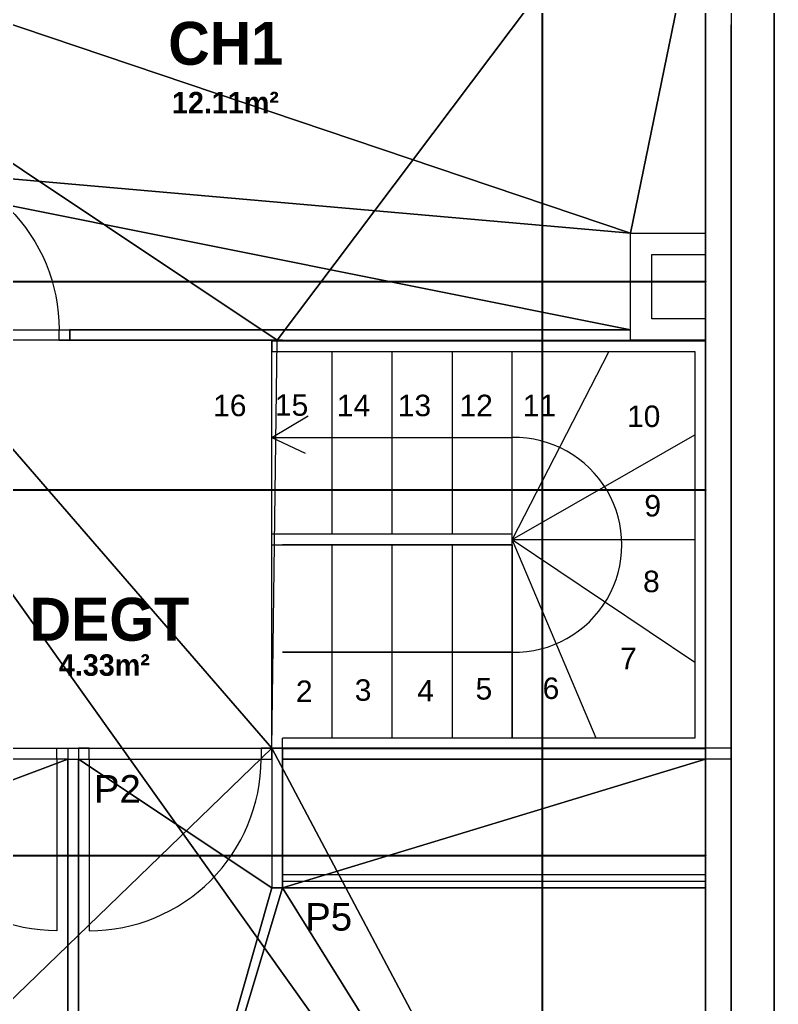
# Model space of a CAD drawing. Header units: metres. Extents: x -12536 to 12621, y -17191 to 9596.
# Drawn here: x -8242.4 to -7889.1, y -3065.6 to -2607 of the extents above; entities that cross this region are included whole.
import ezdxf
from ezdxf.enums import TextEntityAlignment as Align
from ezdxf.lldxf.tags import DXFTag

# ---------------------------------------------------------------- set-up
doc = ezdxf.new("R2010")
doc.units = ezdxf.units.M
doc.header["$MEASUREMENT"] = 0
doc.header["$PDMODE"] = 2
doc.header["$PDSIZE"] = 0.25
doc.layers.add('Calque commun', color=7, linetype='Continuous')
doc.layers.add('Textes', color=7, linetype='Continuous')
doc.styles.add('Arial', font='arial.ttf', dxfattribs={"height": 0.128})
doc.styles.add('Arial3', font='arial.ttf', dxfattribs={"height": 0.1})
doc.styles.add('Century Gothic', font='GOTHICB.TTF', dxfattribs={"height": 0.4})
doc.styles.add('Century Gothic17', font='GOTHIC.TTF', dxfattribs={"height": 0.18})
doc.styles.add('Century Gothic2', font='GOTHICB.TTF', dxfattribs={"height": 0.313})
doc.styles.add('Century Gothic6', font='GOTHIC.TTF', dxfattribs={"height": 0.18})
tags = doc.linetypes.add('HIDDENX2', pattern=[0.75, 0.5, -0.25]).pattern_tags.tags
tags[6:7] = [DXFTag(74, 4), DXFTag(75, 0), DXFTag(340, '0'), DXFTag(46, 1.0), DXFTag(50, 0.0), DXFTag(44, 0.0), DXFTag(45, 0.0)]
tags[4:5] = [DXFTag(74, 4), DXFTag(75, 0), DXFTag(340, '0'), DXFTag(46, 1.0), DXFTag(50, 0.0), DXFTag(44, 0.0), DXFTag(45, 0.0)]
doc.dimstyles.new('DIM16', dxfattribs={"dimtxt": 0.18, "dimasz": 0.035, "dimexe": 0.05, "dimexo": 0, "dimgap": 0.05, "dimtad": 1, "dimzin": 1, "dimdsep": 46, "dimtxsty": 'Century Gothic17', "dimblk": 'ORIGIN', "dimcen": 0.09, "dimdle": 0.05, "dimadec": 0, "dimazin": 0, "dimtfac": 1, "dimtdec": 4, "dimtix": 1, "dimtofl": 0, "dimtmove": 0, "dimatfit": 3, "dimfxl": 0.05, "dimfxlon": 1, "dimfrac": 2, "dimtolj": 1, "dimtzin": 0, "dimarcsym": 2})
doc.dimstyles.new('DIM7', dxfattribs={"dimtxt": 0.18, "dimasz": 0.035, "dimexe": 0.05, "dimexo": 0, "dimgap": 0.05, "dimtad": 1, "dimzin": 1, "dimdsep": 46, "dimtxsty": 'Century Gothic6', "dimblk": 'ORIGIN', "dimcen": 0.09, "dimdle": 0.05, "dimadec": 0, "dimazin": 0, "dimtfac": 1, "dimtdec": 4, "dimtix": 1, "dimtofl": 0, "dimtmove": 0, "dimatfit": 3, "dimfxl": 0.05, "dimfxlon": 1, "dimfrac": 2, "dimtolj": 1, "dimtzin": 0, "dimarcsym": 2})

# ---------------------------------------------------------------- blocks, each defined once
blk = doc.blocks.new('Block30422')
at = {"layer": 'Calque commun', "color": 7, "linetype": 'Continuous', "lineweight": 20}
blk.add_line((14.214, -29.6106), (14.214, -21.9106), dxfattribs=at)
at = {"layer": 'Calque commun', "color": 7, "linetype": 'Continuous', "lineweight": 5}
for p, q in [((14.014, -29.4107), (14.014, -22.1106)), ((13.894, -29.2906), (13.894, -22.2306))]:
    blk.add_line(p, q, dxfattribs=at)
blk = doc.blocks.new('Block31045')
at = {"layer": 'Calque commun', "color": 7, "linetype": 'Continuous', "lineweight": 20}
blk.add_line((14.214, -20.6106), (14.214, -29.6106), dxfattribs=at)
at = {"layer": 'Calque commun', "color": 7, "linetype": 'Continuous', "lineweight": 5}
for p, q in [((14.014, -20.8106), (14.014, -29.4107)), ((13.894, -20.9307), (13.894, -29.2906))]:
    blk.add_line(p, q, dxfattribs=at)
blk = doc.blocks.new('@PRES_1_$$_1-4')
at = {"layer": 'Calque commun', "color": 5, "linetype": 'Continuous', "lineweight": 5}
blk.add_line((0.05, 0.05), (0.05, 0.85), dxfattribs=at)
at = {"layer": 'Calque commun', "color": 5, "linetype": 'Continuous', "lineweight": 5, "flags": 128}
blk.add_lwpolyline([(0.05, 0.85, -0.414214), (0.85, 0.05)], format="xyb", dxfattribs=at)
at = {"layer": 'Calque commun', "color": 5, "linetype": 'Continuous', "lineweight": 5}
mesh = blk.add_polyface(dxfattribs=at)
corners = [(0, 0), (0, 0.05), (0.05, 0.05), (0.05, 0)]
mesh.append_faces([[corners[k] for k in face] for face in [(0, 1, 2, 3)]], dxfattribs={"color": 5})
mesh = blk.add_polyface(dxfattribs=at)
corners = [(0.85, 0), (0.85, 0.05), (0.9, 0.05), (0.9, 0)]
mesh.append_faces([[corners[k] for k in face] for face in [(0, 1, 2, 3)]], dxfattribs={"color": 5})
blk = doc.blocks.new('@PRES_1_$$_1-5')
at = {"layer": 'Calque commun', "color": 0, "linetype": 'Continuous', "lineweight": 5}
blk.add_line((0, 0), (0, 0.05), dxfattribs=at)
blk = doc.blocks.new('@PRES_1_$$_1-6')
at = {"layer": 'Calque commun', "color": 0, "linetype": 'Continuous', "lineweight": 5}
blk.add_line((0, 0), (0, 0.05), dxfattribs=at)
blk = doc.blocks.new('INTER_2D_COMB2')
at = {"layer": 'Calque commun', "color": 0, "linetype": 'ByBlock', "lineweight": -2}
blk.add_blockref('@PRES_1_$$_1-4', (0, 0), dxfattribs=at)
at = {"layer": 'Calque commun', "color": 15, "linetype": 'ByBlock', "lineweight": -2}
blk.add_blockref('@PRES_1_$$_1-5', (0, 0), dxfattribs=at)
at = {"layer": 'Calque commun', "color": 15, "linetype": 'ByBlock', "lineweight": -2, "extrusion": (0, 0, -1), "xscale": -1, "yscale": -1, "zscale": -1, "rotation": 180}
blk.add_blockref('@PRES_1_$$_1-6', (-0.9, 0), dxfattribs=at)
blk = doc.blocks.new('PLACED_COMB2')
at = {"layer": 'Calque commun', "color": 0, "linetype": 'ByBlock', "lineweight": -2}
blk.add_blockref('INTER_2D_COMB2', (0, 0), dxfattribs=at)
blk = doc.blocks.new('_ORIGIN')
at = {"color": 0, "linetype": 'ByBlock', "lineweight": -2}
blk.add_line((0, 0), (-1, 0), dxfattribs=at)
blk.add_circle((0, 0), 0.5, dxfattribs=at)
blk = doc.blocks.new('*D1369')
at = {"layer": 'Calque commun', "color": 0, "linetype": 'ByBlock', "lineweight": -2, "transparency": 16777216}
for p, q in [((-7998.94, -3011.35), (-7998.84, -3011.35)), ((-7998.89, -3011.35), (-7998.89, -3011.38)), ((-7998.89, -3327.31), (-7998.89, -3011.38)), ((-7998.94, -3327.34), (-7998.84, -3327.34))]:
    blk.add_line(p, q, dxfattribs=at)
at = {"layer": 'Calque commun', "color": 0, "linetype": 'Continuous', "lineweight": -2, "transparency": 16777216}
blk.add_line((-7998.89, -3011.31), (-7998.89, -3011.28), dxfattribs=at)
at = {"layer": 'Defpoints', "color": 0, "linetype": 'Continuous', "transparency": 16777216}
for p in [(-8023.63, -3011.35), (-7998.89, -3011.35), (-8023.63, -3327.34)]:
    blk.add_point(p, dxfattribs=at)
at = {"layer": 'Calque commun', "color": 0, "linetype": 'Continuous', "lineweight": -2, "transparency": 16777216, "xscale": 0.03500000014901161, "yscale": 0.03500000014901161, "zscale": 0.03500000014901161, "rotation": 270}
for p in [(-7998.89, -3011.35), (-7998.89, -3327.34)]:
    blk.add_blockref('_ORIGIN', p, dxfattribs=at)
at = {"layer": 'Calque commun', "color": 0, "linetype": 'Continuous', "lineweight": 5, "transparency": 16777216, "insert": (-7998.94, -3169.35), "char_height": 0.18, "attachment_point": 8, "rotation": 90, "line_spacing_factor": 0.773441, "style": 'Century Gothic6'}
blk.add_mtext('\\A1;316.00', dxfattribs=at)
blk = doc.blocks.new('*D1370')
at = {"layer": 'Calque commun', "color": 0, "linetype": 'ByBlock', "lineweight": -2, "transparency": 16777216}
for p, q in [((-7998.94, -2951.35), (-7998.84, -2951.35)), ((-7998.89, -2951.35), (-7998.89, -2951.38)), ((-7998.89, -3011.31), (-7998.89, -2951.38)), ((-7998.94, -3011.35), (-7998.84, -3011.35))]:
    blk.add_line(p, q, dxfattribs=at)
at = {"layer": 'Calque commun', "color": 0, "linetype": 'Continuous', "lineweight": -2, "transparency": 16777216}
blk.add_line((-7998.89, -2951.31), (-7998.89, -2951.28), dxfattribs=at)
at = {"layer": 'Defpoints', "color": 0, "linetype": 'Continuous', "transparency": 16777216}
for p in [(-8023.63, -2951.35), (-7998.89, -2951.35), (-8023.63, -3011.35)]:
    blk.add_point(p, dxfattribs=at)
at = {"layer": 'Calque commun', "color": 0, "linetype": 'Continuous', "lineweight": -2, "transparency": 16777216, "xscale": 0.03500000014901161, "yscale": 0.03500000014901161, "zscale": 0.03500000014901161, "rotation": 270}
for p in [(-7998.89, -2951.35), (-7998.89, -3011.35)]:
    blk.add_blockref('_ORIGIN', p, dxfattribs=at)
at = {"layer": 'Calque commun', "color": 0, "linetype": 'Continuous', "lineweight": 5, "transparency": 16777216, "insert": (-7998.94, -2981.35), "char_height": 0.18, "attachment_point": 8, "rotation": 90, "line_spacing_factor": 0.773441, "style": 'Century Gothic6'}
blk.add_mtext('\\A1;60.00', dxfattribs=at)
blk = doc.blocks.new('*D1371')
at = {"layer": 'Calque commun', "color": 0, "linetype": 'ByBlock', "lineweight": -2, "transparency": 16777216}
for p, q in [((-7998.94, -2946.35), (-7998.84, -2946.35)), ((-7998.89, -2946.35), (-7998.89, -2946.38)), ((-7998.89, -2951.31), (-7998.89, -2946.38)), ((-7998.94, -2951.35), (-7998.84, -2951.35))]:
    blk.add_line(p, q, dxfattribs=at)
at = {"layer": 'Calque commun', "color": 0, "linetype": 'Continuous', "lineweight": -2, "transparency": 16777216}
blk.add_line((-7998.89, -2946.31), (-7998.89, -2946.28), dxfattribs=at)
at = {"layer": 'Defpoints', "color": 0, "linetype": 'Continuous', "transparency": 16777216}
for p in [(-8024.03, -2946.35), (-7998.89, -2946.35), (-8023.63, -2951.35)]:
    blk.add_point(p, dxfattribs=at)
at = {"layer": 'Calque commun', "color": 0, "linetype": 'Continuous', "lineweight": -2, "transparency": 16777216, "xscale": 0.03500000014901161, "yscale": 0.03500000014901161, "zscale": 0.03500000014901161, "rotation": 270}
for p in [(-7998.89, -2946.35), (-7998.89, -2951.35)]:
    blk.add_blockref('_ORIGIN', p, dxfattribs=at)
at = {"layer": 'Calque commun', "color": 0, "linetype": 'Continuous', "lineweight": 5, "transparency": 16777216, "insert": (-7998.94, -2948.85), "char_height": 0.18, "attachment_point": 8, "rotation": 90, "line_spacing_factor": 0.773441, "style": 'Century Gothic6'}
blk.add_mtext('\\A1;5.00', dxfattribs=at)
blk = doc.blocks.new('*D1372')
at = {"layer": 'Calque commun', "color": 0, "linetype": 'ByBlock', "lineweight": -2, "transparency": 16777216}
for p, q in [((-7998.94, -2756.35), (-7998.84, -2756.35)), ((-7998.89, -2756.35), (-7998.89, -2756.38)), ((-7998.89, -2946.31), (-7998.89, -2756.38)), ((-7998.94, -2946.35), (-7998.84, -2946.35))]:
    blk.add_line(p, q, dxfattribs=at)
at = {"layer": 'Calque commun', "color": 0, "linetype": 'Continuous', "lineweight": -2, "transparency": 16777216}
blk.add_line((-7998.89, -2756.31), (-7998.89, -2756.28), dxfattribs=at)
at = {"layer": 'Defpoints', "color": 0, "linetype": 'Continuous', "transparency": 16777216}
for p in [(-8022.78, -2756.35), (-7998.89, -2756.35), (-8024.03, -2946.35)]:
    blk.add_point(p, dxfattribs=at)
at = {"layer": 'Calque commun', "color": 0, "linetype": 'Continuous', "lineweight": -2, "transparency": 16777216, "xscale": 0.03500000014901161, "yscale": 0.03500000014901161, "zscale": 0.03500000014901161, "rotation": 270}
for p in [(-7998.89, -2756.35), (-7998.89, -2946.35)]:
    blk.add_blockref('_ORIGIN', p, dxfattribs=at)
at = {"layer": 'Calque commun', "color": 0, "linetype": 'Continuous', "lineweight": 5, "transparency": 16777216, "insert": (-7998.94, -2851.35), "char_height": 0.18, "attachment_point": 8, "rotation": 90, "line_spacing_factor": 0.773441, "style": 'Century Gothic6'}
blk.add_mtext('\\A1;190.00', dxfattribs=at)
blk = doc.blocks.new('*D1373')
at = {"layer": 'Calque commun', "color": 0, "linetype": 'ByBlock', "lineweight": -2, "transparency": 16777216}
for p, q in [((-7998.94, -2751.35), (-7998.84, -2751.35)), ((-7998.89, -2751.35), (-7998.89, -2751.38)), ((-7998.89, -2756.31), (-7998.89, -2751.38)), ((-7998.94, -2756.35), (-7998.84, -2756.35))]:
    blk.add_line(p, q, dxfattribs=at)
at = {"layer": 'Calque commun', "color": 0, "linetype": 'Continuous', "lineweight": -2, "transparency": 16777216}
blk.add_line((-7998.89, -2751.31), (-7998.89, -2751.28), dxfattribs=at)
at = {"layer": 'Defpoints', "color": 0, "linetype": 'Continuous', "transparency": 16777216}
for p in [(-8023.63, -2751.35), (-7998.89, -2751.35), (-8022.78, -2756.35)]:
    blk.add_point(p, dxfattribs=at)
at = {"layer": 'Calque commun', "color": 0, "linetype": 'Continuous', "lineweight": -2, "transparency": 16777216, "xscale": 0.03500000014901161, "yscale": 0.03500000014901161, "zscale": 0.03500000014901161, "rotation": 270}
for p in [(-7998.89, -2751.35), (-7998.89, -2756.35)]:
    blk.add_blockref('_ORIGIN', p, dxfattribs=at)
at = {"layer": 'Calque commun', "color": 0, "linetype": 'Continuous', "lineweight": 5, "transparency": 16777216, "insert": (-7998.94, -2753.85), "char_height": 0.18, "attachment_point": 8, "rotation": 90, "line_spacing_factor": 0.773441, "style": 'Century Gothic6'}
blk.add_mtext('\\A1;5.00', dxfattribs=at)
blk = doc.blocks.new('*D1374')
at = {"layer": 'Calque commun', "color": 0, "linetype": 'ByBlock', "lineweight": -2, "transparency": 16777216}
for p, q in [((-7998.94, -2491.23), (-7998.84, -2491.23)), ((-7998.89, -2491.23), (-7998.89, -2491.26)), ((-7998.89, -2706.19), (-7998.89, -2491.26)), ((-7998.84, -2706.23), (-7998.94, -2706.23))]:
    blk.add_line(p, q, dxfattribs=at)
at = {"layer": 'Calque commun', "color": 0, "linetype": 'Continuous', "lineweight": -2, "transparency": 16777216}
blk.add_line((-7998.89, -2491.19), (-7998.89, -2491.16), dxfattribs=at)
at = {"layer": 'Defpoints', "color": 0, "linetype": 'Continuous', "transparency": 16777216}
for p in [(-8023.63, -2491.23), (-7998.89, -2491.23), (-7956.03, -2706.23)]:
    blk.add_point(p, dxfattribs=at)
at = {"layer": 'Calque commun', "color": 0, "linetype": 'Continuous', "lineweight": -2, "transparency": 16777216, "xscale": 0.03500000014901161, "yscale": 0.03500000014901161, "zscale": 0.03500000014901161, "rotation": 270}
for p in [(-7998.89, -2491.23), (-7998.89, -2706.23)]:
    blk.add_blockref('_ORIGIN', p, dxfattribs=at)
at = {"layer": 'Calque commun', "color": 0, "linetype": 'Continuous', "lineweight": 5, "transparency": 16777216, "insert": (-7998.94, -2598.73), "char_height": 0.18, "attachment_point": 8, "rotation": 90, "line_spacing_factor": 0.773441, "style": 'Century Gothic6'}
blk.add_mtext('\\A1;215.00', dxfattribs=at)
blk = doc.blocks.new('*D1375')
at = {"layer": 'Calque commun', "color": 0, "linetype": 'ByBlock', "lineweight": -2, "transparency": 16777216}
for p, q in [((-7998.84, -2706.23), (-7998.94, -2706.23)), ((-7998.89, -2706.23), (-7998.89, -2706.26)), ((-7998.89, -2751.19), (-7998.89, -2706.26)), ((-7998.94, -2751.23), (-7998.84, -2751.23))]:
    blk.add_line(p, q, dxfattribs=at)
at = {"layer": 'Calque commun', "color": 0, "linetype": 'Continuous', "lineweight": -2, "transparency": 16777216}
blk.add_line((-7998.89, -2706.19), (-7998.89, -2706.16), dxfattribs=at)
at = {"layer": 'Defpoints', "color": 0, "linetype": 'Continuous', "transparency": 16777216}
for p in [(-7998.89, -2706.23), (-7956.03, -2706.23), (-8024.45, -2751.23)]:
    blk.add_point(p, dxfattribs=at)
at = {"layer": 'Calque commun', "color": 0, "linetype": 'Continuous', "lineweight": -2, "transparency": 16777216, "xscale": 0.03500000014901161, "yscale": 0.03500000014901161, "zscale": 0.03500000014901161, "rotation": 270}
for p in [(-7998.89, -2706.23), (-7998.89, -2751.23)]:
    blk.add_blockref('_ORIGIN', p, dxfattribs=at)
at = {"layer": 'Calque commun', "color": 0, "linetype": 'Continuous', "lineweight": 5, "transparency": 16777216, "insert": (-7998.94, -2728.73), "char_height": 0.18, "attachment_point": 8, "rotation": 90, "line_spacing_factor": 0.773441, "style": 'Century Gothic6'}
blk.add_mtext('\\A1;45.00', dxfattribs=at)
blk = doc.blocks.new('*D1397')
at = {"layer": 'Calque commun', "color": 0, "linetype": 'ByBlock', "lineweight": -2, "transparency": 16777216}
for p, q in [((-8120.03, -2996.35), (-8120.03, -2996.3)), ((-8120, -2996.35), (-7923.07, -2996.35)), ((-7923.04, -2996.35), (-7923.07, -2996.35)), ((-7923.04, -2996.35), (-7923.04, -2996.3))]:
    blk.add_line(p, q, dxfattribs=at)
at = {"layer": 'Calque commun', "color": 0, "linetype": 'Continuous', "lineweight": -2, "transparency": 16777216}
blk.add_line((-7923, -2996.35), (-7922.97, -2996.35), dxfattribs=at)
at = {"layer": 'Defpoints', "color": 0, "linetype": 'Continuous', "transparency": 16777216}
for p in [(-8120.03, -2996.35), (-7923.04, -2996.35), (-7923.04, -2996.35)]:
    blk.add_point(p, dxfattribs=at)
at = {"layer": 'Calque commun', "color": 0, "linetype": 'Continuous', "lineweight": -2, "transparency": 16777216, "xscale": 0.03500000014901161, "yscale": 0.03500000014901161, "zscale": 0.03500000014901161, "rotation": 180}
for p in [(-8120.03, -2996.35), (-7923.04, -2996.35)]:
    blk.add_blockref('_ORIGIN', p, dxfattribs=at)
at = {"layer": 'Calque commun', "color": 0, "linetype": 'Continuous', "lineweight": 5, "transparency": 16777216, "insert": (-8021.53, -2996.3), "char_height": 0.18, "attachment_point": 8, "line_spacing_factor": 0.773441, "style": 'Century Gothic6'}
blk.add_mtext('\\A1;197.00', dxfattribs=at)
blk = doc.blocks.new('*D1398')
at = {"layer": 'Calque commun', "color": 0, "linetype": 'ByBlock', "lineweight": -2, "transparency": 16777216}
for p, q in [((-8125.03, -2996.35), (-8125.03, -2996.3)), ((-8125, -2996.35), (-8120.07, -2996.35)), ((-8120.03, -2996.35), (-8120.07, -2996.35)), ((-8120.03, -2996.35), (-8120.03, -2996.3))]:
    blk.add_line(p, q, dxfattribs=at)
at = {"layer": 'Calque commun', "color": 0, "linetype": 'Continuous', "lineweight": -2, "transparency": 16777216}
blk.add_line((-8120, -2996.35), (-8119.96, -2996.35), dxfattribs=at)
at = {"layer": 'Defpoints', "color": 0, "linetype": 'Continuous', "transparency": 16777216}
for p in [(-8125.03, -2996.35), (-8120.03, -2996.35), (-8120.03, -2996.35)]:
    blk.add_point(p, dxfattribs=at)
at = {"layer": 'Calque commun', "color": 0, "linetype": 'Continuous', "lineweight": -2, "transparency": 16777216, "xscale": 0.03500000014901161, "yscale": 0.03500000014901161, "zscale": 0.03500000014901161, "rotation": 180}
for p in [(-8125.03, -2996.35), (-8120.03, -2996.35)]:
    blk.add_blockref('_ORIGIN', p, dxfattribs=at)
at = {"layer": 'Calque commun', "color": 0, "linetype": 'Continuous', "lineweight": 5, "transparency": 16777216, "insert": (-8122.53, -2996.3), "char_height": 0.18, "attachment_point": 8, "line_spacing_factor": 0.773441, "style": 'Century Gothic6'}
blk.add_mtext('\\A1;5.00', dxfattribs=at)
blk = doc.blocks.new('*D1399')
at = {"layer": 'Calque commun', "color": 0, "linetype": 'ByBlock', "lineweight": -2, "transparency": 16777216}
for p, q in [((-8215.03, -2996.35), (-8215.03, -2996.3)), ((-8215, -2996.35), (-8125.07, -2996.35)), ((-8125.03, -2996.35), (-8125.07, -2996.35)), ((-8125.03, -2996.35), (-8125.03, -2996.3))]:
    blk.add_line(p, q, dxfattribs=at)
at = {"layer": 'Calque commun', "color": 0, "linetype": 'Continuous', "lineweight": -2, "transparency": 16777216}
blk.add_line((-8125, -2996.35), (-8124.96, -2996.35), dxfattribs=at)
at = {"layer": 'Defpoints', "color": 0, "linetype": 'Continuous', "transparency": 16777216}
for p in [(-8215.03, -2996.35), (-8125.03, -2996.35), (-8125.03, -2996.35)]:
    blk.add_point(p, dxfattribs=at)
at = {"layer": 'Calque commun', "color": 0, "linetype": 'Continuous', "lineweight": -2, "transparency": 16777216, "xscale": 0.03500000014901161, "yscale": 0.03500000014901161, "zscale": 0.03500000014901161, "rotation": 180}
for p in [(-8215.03, -2996.35), (-8125.03, -2996.35)]:
    blk.add_blockref('_ORIGIN', p, dxfattribs=at)
at = {"layer": 'Calque commun', "color": 0, "linetype": 'Continuous', "lineweight": 5, "transparency": 16777216, "insert": (-8170.03, -2996.3), "char_height": 0.18, "attachment_point": 8, "line_spacing_factor": 0.773441, "style": 'Century Gothic6'}
blk.add_mtext('\\A1;90.00', dxfattribs=at)
blk = doc.blocks.new('*D1400')
at = {"layer": 'Calque commun', "color": 0, "linetype": 'ByBlock', "lineweight": -2, "transparency": 16777216}
for p, q in [((-8220.03, -2996.35), (-8220.03, -2996.3)), ((-8220, -2996.35), (-8215.07, -2996.35)), ((-8215.03, -2996.35), (-8215.07, -2996.35)), ((-8215.03, -2996.35), (-8215.03, -2996.3))]:
    blk.add_line(p, q, dxfattribs=at)
at = {"layer": 'Calque commun', "color": 0, "linetype": 'Continuous', "lineweight": -2, "transparency": 16777216}
blk.add_line((-8215, -2996.35), (-8214.96, -2996.35), dxfattribs=at)
at = {"layer": 'Defpoints', "color": 0, "linetype": 'Continuous', "transparency": 16777216}
for p in [(-8220.03, -2996.35), (-8215.03, -2996.35), (-8215.03, -2996.35)]:
    blk.add_point(p, dxfattribs=at)
at = {"layer": 'Calque commun', "color": 0, "linetype": 'Continuous', "lineweight": -2, "transparency": 16777216, "xscale": 0.03500000014901161, "yscale": 0.03500000014901161, "zscale": 0.03500000014901161, "rotation": 180}
for p in [(-8220.03, -2996.35), (-8215.03, -2996.35)]:
    blk.add_blockref('_ORIGIN', p, dxfattribs=at)
at = {"layer": 'Calque commun', "color": 0, "linetype": 'Continuous', "lineweight": 5, "transparency": 16777216, "insert": (-8217.53, -2996.3), "char_height": 0.18, "attachment_point": 8, "line_spacing_factor": 0.773441, "style": 'Century Gothic6'}
blk.add_mtext('\\A1;5.00', dxfattribs=at)
blk = doc.blocks.new('*D1401')
at = {"layer": 'Calque commun', "color": 0, "linetype": 'ByBlock', "lineweight": -2, "transparency": 16777216}
for p, q in [((-8353.03, -2996.35), (-8353.03, -2996.3)), ((-8353, -2996.35), (-8220.07, -2996.35)), ((-8220.03, -2996.35), (-8220.07, -2996.35)), ((-8220.03, -2996.35), (-8220.03, -2996.3))]:
    blk.add_line(p, q, dxfattribs=at)
at = {"layer": 'Calque commun', "color": 0, "linetype": 'Continuous', "lineweight": -2, "transparency": 16777216}
blk.add_line((-8220, -2996.35), (-8219.96, -2996.35), dxfattribs=at)
at = {"layer": 'Defpoints', "color": 0, "linetype": 'Continuous', "transparency": 16777216}
for p in [(-8353.03, -2996.35), (-8220.03, -2996.35), (-8220.03, -2996.35)]:
    blk.add_point(p, dxfattribs=at)
at = {"layer": 'Calque commun', "color": 0, "linetype": 'Continuous', "lineweight": -2, "transparency": 16777216, "xscale": 0.03500000014901161, "yscale": 0.03500000014901161, "zscale": 0.03500000014901161, "rotation": 180}
for p in [(-8353.03, -2996.35), (-8220.03, -2996.35)]:
    blk.add_blockref('_ORIGIN', p, dxfattribs=at)
at = {"layer": 'Calque commun', "color": 0, "linetype": 'Continuous', "lineweight": 5, "transparency": 16777216, "insert": (-8286.53, -2996.3), "char_height": 0.18, "attachment_point": 8, "line_spacing_factor": 0.773441, "style": 'Century Gothic6'}
blk.add_mtext('\\A1;133.00', dxfattribs=at)
blk = doc.blocks.new('*D1404')
at = {"layer": 'Calque commun', "color": 0, "linetype": 'ByBlock', "lineweight": -2, "transparency": 16777216}
for p, q in [((-8358.03, -2728.97), (-8358.03, -2728.87)), ((-8358, -2728.92), (-7958.07, -2728.92)), ((-7958.03, -2728.92), (-7958.07, -2728.92)), ((-7958.03, -2728.92), (-7958.03, -2728.87))]:
    blk.add_line(p, q, dxfattribs=at)
at = {"layer": 'Calque commun', "color": 0, "linetype": 'Continuous', "lineweight": -2, "transparency": 16777216}
blk.add_line((-7958, -2728.92), (-7957.96, -2728.92), dxfattribs=at)
at = {"layer": 'Defpoints', "color": 0, "linetype": 'Continuous', "transparency": 16777216}
for p in [(-7958.03, -2728.92), (-7958.03, -2728.92), (-8358.03, -2753.02)]:
    blk.add_point(p, dxfattribs=at)
at = {"layer": 'Calque commun', "color": 0, "linetype": 'Continuous', "lineweight": -2, "transparency": 16777216, "xscale": 0.03500000014901161, "yscale": 0.03500000014901161, "zscale": 0.03500000014901161, "rotation": 180}
for p in [(-8358.03, -2728.92), (-7958.03, -2728.92)]:
    blk.add_blockref('_ORIGIN', p, dxfattribs=at)
at = {"layer": 'Calque commun', "color": 0, "linetype": 'Continuous', "lineweight": 5, "transparency": 16777216, "insert": (-8158.03, -2728.87), "char_height": 0.18, "attachment_point": 8, "line_spacing_factor": 0.773441, "style": 'Century Gothic6'}
blk.add_mtext('\\A1;400.00', dxfattribs=at)
blk = doc.blocks.new('*D1408')
at = {"layer": 'Calque commun', "color": 0, "linetype": 'ByBlock', "lineweight": -2, "transparency": 16777216}
for p, q in [((-7958.03, -2728.87), (-7958.03, -2728.97)), ((-7958, -2728.92), (-7923.07, -2728.92)), ((-7923.03, -2728.92), (-7923.07, -2728.92)), ((-7923.03, -2728.87), (-7923.03, -2728.97))]:
    blk.add_line(p, q, dxfattribs=at)
at = {"layer": 'Calque commun', "color": 0, "linetype": 'Continuous', "lineweight": -2, "transparency": 16777216}
blk.add_line((-7923, -2728.92), (-7922.96, -2728.92), dxfattribs=at)
at = {"layer": 'Defpoints', "color": 0, "linetype": 'Continuous', "transparency": 16777216}
for p in [(-7958.03, -2712.68), (-7923.03, -2712.6), (-7923.03, -2728.92)]:
    blk.add_point(p, dxfattribs=at)
at = {"layer": 'Calque commun', "color": 0, "linetype": 'Continuous', "lineweight": -2, "transparency": 16777216, "xscale": 0.03500000014901161, "yscale": 0.03500000014901161, "zscale": 0.03500000014901161, "rotation": 180}
for p in [(-7958.03, -2728.92), (-7923.03, -2728.92)]:
    blk.add_blockref('_ORIGIN', p, dxfattribs=at)
at = {"layer": 'Calque commun', "color": 0, "linetype": 'Continuous', "lineweight": 5, "transparency": 16777216, "insert": (-7940.53, -2728.87), "char_height": 0.18, "attachment_point": 8, "line_spacing_factor": 0.773441, "style": 'Century Gothic17'}
blk.add_mtext('\\A1;35.00', dxfattribs=at)
blk = doc.blocks.new('*D1829')
at = {"layer": 'Calque commun', "color": 0, "linetype": 'ByBlock', "lineweight": -2, "transparency": 16777216}
for p, q in [((-8013.04, -2826.04), (-8013.04, -2825.99)), ((-8013, -2826.04), (-7923.07, -2826.04)), ((-7923.04, -2826.04), (-7923.07, -2826.04)), ((-7923.04, -2826.04), (-7923.04, -2825.99))]:
    blk.add_line(p, q, dxfattribs=at)
at = {"layer": 'Calque commun', "color": 0, "linetype": 'Continuous', "lineweight": -2, "transparency": 16777216}
blk.add_line((-7923, -2826.04), (-7922.97, -2826.04), dxfattribs=at)
at = {"layer": 'Defpoints', "color": 0, "linetype": 'Continuous', "transparency": 16777216}
for p in [(-8013.04, -2826.04), (-7923.04, -2826.04), (-7923.04, -2826.04)]:
    blk.add_point(p, dxfattribs=at)
at = {"layer": 'Calque commun', "color": 0, "linetype": 'Continuous', "lineweight": -2, "transparency": 16777216, "xscale": 0.03500000014901161, "yscale": 0.03500000014901161, "zscale": 0.03500000014901161, "rotation": 180}
for p in [(-8013.04, -2826.04), (-7923.04, -2826.04)]:
    blk.add_blockref('_ORIGIN', p, dxfattribs=at)
at = {"layer": 'Calque commun', "color": 0, "linetype": 'Continuous', "lineweight": 5, "transparency": 16777216, "insert": (-7968.04, -2825.99), "char_height": 0.18, "attachment_point": 8, "line_spacing_factor": 0.773441, "style": 'Century Gothic6'}
blk.add_mtext('\\A1;90.00', dxfattribs=at)
blk = doc.blocks.new('*D1830')
at = {"layer": 'Calque commun', "color": 0, "linetype": 'ByBlock', "lineweight": -2, "transparency": 16777216}
for p, q in [((-8125.03, -2826.04), (-8125.03, -2825.99)), ((-8125, -2826.04), (-8013.07, -2826.04)), ((-8013.04, -2826.04), (-8013.07, -2826.04)), ((-8013.04, -2826.04), (-8013.04, -2825.99))]:
    blk.add_line(p, q, dxfattribs=at)
at = {"layer": 'Calque commun', "color": 0, "linetype": 'Continuous', "lineweight": -2, "transparency": 16777216}
blk.add_line((-8013, -2826.04), (-8012.97, -2826.04), dxfattribs=at)
at = {"layer": 'Defpoints', "color": 0, "linetype": 'Continuous', "transparency": 16777216}
for p in [(-8125.03, -2826.04), (-8013.04, -2826.04), (-8013.04, -2826.04)]:
    blk.add_point(p, dxfattribs=at)
at = {"layer": 'Calque commun', "color": 0, "linetype": 'Continuous', "lineweight": -2, "transparency": 16777216, "xscale": 0.03500000014901161, "yscale": 0.03500000014901161, "zscale": 0.03500000014901161, "rotation": 180}
for p in [(-8125.03, -2826.04), (-8013.04, -2826.04)]:
    blk.add_blockref('_ORIGIN', p, dxfattribs=at)
at = {"layer": 'Calque commun', "color": 0, "linetype": 'Continuous', "lineweight": 5, "transparency": 16777216, "insert": (-8069.04, -2825.99), "char_height": 0.18, "attachment_point": 8, "line_spacing_factor": 0.773441, "style": 'Century Gothic6'}
blk.add_mtext('\\A1;112.00', dxfattribs=at)
blk = doc.blocks.new('*D1831')
at = {"layer": 'Calque commun', "color": 0, "linetype": 'ByBlock', "lineweight": -2, "transparency": 16777216}
for p, q in [((-8353.03, -2826.04), (-8353.03, -2825.99)), ((-8353, -2826.04), (-8125.07, -2826.04)), ((-8125.03, -2826.04), (-8125.07, -2826.04)), ((-8125.03, -2826.04), (-8125.03, -2825.99))]:
    blk.add_line(p, q, dxfattribs=at)
at = {"layer": 'Calque commun', "color": 0, "linetype": 'Continuous', "lineweight": -2, "transparency": 16777216}
blk.add_line((-8125, -2826.04), (-8124.96, -2826.04), dxfattribs=at)
at = {"layer": 'Defpoints', "color": 0, "linetype": 'Continuous', "transparency": 16777216}
for p in [(-8353.03, -2826.04), (-8125.03, -2826.04), (-8125.03, -2826.04)]:
    blk.add_point(p, dxfattribs=at)
at = {"layer": 'Calque commun', "color": 0, "linetype": 'Continuous', "lineweight": -2, "transparency": 16777216, "xscale": 0.03500000014901161, "yscale": 0.03500000014901161, "zscale": 0.03500000014901161, "rotation": 180}
for p in [(-8353.03, -2826.04), (-8125.03, -2826.04)]:
    blk.add_blockref('_ORIGIN', p, dxfattribs=at)
at = {"layer": 'Calque commun', "color": 0, "linetype": 'Continuous', "lineweight": 5, "transparency": 16777216, "insert": (-8239.03, -2825.99), "char_height": 0.18, "attachment_point": 8, "line_spacing_factor": 0.773441, "style": 'Century Gothic6'}
blk.add_mtext('\\A1;228.00', dxfattribs=at)

msp = doc.modelspace()

# ---------------------------------------------------------------- linework, layer by layer
at = {"layer": 'Calque commun', "color": 16, "linetype": 'Continuous', "lineweight": 20}
for p, q in [((-7958.033, -2756.346), (-7958.033, -2706.415)), ((-7958.033, -2706.415), (-7923.035, -2706.415)), ((-7923.035, -2716.415), (-7923.035, -2706.415)), ((-7948.033, -2746.346), (-7948.033, -2716.415)), ((-7948.033, -2716.415), (-7923.035, -2716.415))]:
    msp.add_line(p, q, dxfattribs=at)
at = {"layer": 'Calque commun', "color": 4, "linetype": 'Continuous', "lineweight": 20}
for p, q in [((-7923.035, -2746.346), (-7948.033, -2746.346)), ((-7923.035, -2756.346), (-7923.035, -2746.346)), ((-7923.035, -2756.346), (-7958.033, -2756.346))]:
    msp.add_line(p, q, dxfattribs=at)
at = {"layer": 'Calque commun', "color": 15, "linetype": 'Continuous', "lineweight": 20}
for p, q in [((-7958.033, -2751.414), (-8219.031, -2751.382)), ((-7958.033, -2756.415), (-8219.032, -2756.383)), ((-8220.031, -2946.347), (-8215.031, -2946.347)), ((-8125.031, -2946.347), (-8120.031, -2946.347)), ((-8120.031, -2946.347), (-8120.034, -3011.348)), ((-7911.034, -2946.347), (-8120.031, -2946.347)), ((-8120.031, -2951.347), (-8120.031, -2946.347)), ((-7911.034, -2951.347), (-7911.034, -2946.347)), ((-8220.031, -2951.347), (-8220.034, -3327.344)), ((-8220.031, -2951.347), (-8215.031, -2951.347)), ((-8215.031, -2951.347), (-8215.034, -3327.344)), ((-8125.031, -2951.347), (-8125.034, -3011.348)), ((-7911.034, -2951.347), (-8120.031, -2951.347)), ((-8120.034, -3011.348), (-8125.034, -3011.348))]:
    msp.add_line(p, q, dxfattribs=at)
at = {"layer": 'Calque commun', "color": 7, "linetype": 'Continuous', "lineweight": 5}
for p, q in [((-8125.035, -2756.605), (-7923.046, -2756.605)), ((-8125.035, -2756.605), (-8125.035, -2761.605)), ((-8125.034, -2756.346), (-8092.033, -2756.346)), ((-8120.034, -2756.346), (-8125.034, -2756.346)), ((-7923.046, -2756.605), (-7923.046, -2946.605)), ((-8125.035, -2761.605), (-7928.047, -2761.605)), ((-8097.035, -2761.605), (-8097.035, -2846.604)), ((-8069.035, -2761.605), (-8069.035, -2846.604)), ((-8041.036, -2761.605), (-8041.036, -2846.604)), ((-8013.036, -2851.604), (-8013.036, -2761.605)), ((-7968.29, -2761.865), (-8013.036, -2849.104)), ((-7928.047, -2761.605), (-7928.047, -2941.606)), ((-8124.97, -2801.638), (-8108.016, -2791.485)), ((-8125.035, -2801.638), (-8013.036, -2801.605)), ((-8124.97, -2801.638), (-8109.462, -2808.95)), ((-8013.036, -2849.104), (-7928.046, -2800.429)), ((-8013.036, -2846.604), (-8125.035, -2846.604)), ((-8013.036, -2846.604), (-8125.032, -2846.604)), ((-8013.036, -2851.604), (-8013.036, -2846.604)), ((-8013.036, -2851.604), (-8013.036, -2846.604)), ((-8125.035, -2851.604), (-8013.036, -2851.604)), ((-8125.034, -2851.604), (-8013.036, -2851.604)), ((-8013.036, -2851.604), (-8120.033, -2851.604)), ((-8097.035, -2851.604), (-8097.035, -2941.605)), ((-8069.035, -2851.604), (-8069.035, -2941.605)), ((-8041.036, -2851.604), (-8041.036, -2941.605)), ((-7973.896, -2941.605), (-8013.036, -2849.104)), ((-8013.036, -2849.104), (-7928.046, -2906.28)), ((-8013.036, -2849.104), (-7928.046, -2849.104)), ((-8013.036, -2851.604), (-8013.036, -2941.605)), ((-8013.036, -2941.605), (-8013.036, -2851.604)), ((-8013.036, -2851.604), (-8013.036, -2941.605)), ((-8120.033, -2901.604), (-8013.036, -2901.604)), ((-8120.033, -2901.605), (-8013.036, -2901.606)), ((-7928.047, -2941.606), (-8120.032, -2941.606)), ((-8120.032, -2946.605), (-8120.032, -2941.606)), ((-8120.031, -2946.347), (-8125.031, -2946.347)), ((-7923.046, -2946.605), (-8120.032, -2946.605)), ((-7923.034, -3005.348), (-8120.031, -3005.348)), ((-8120.031, -3011.348), (-8120.031, -3005.348)), ((-7923.034, -3011.348), (-7923.034, -3005.348)), ((-7923.034, -3008.348), (-8120.031, -3008.348)), ((-7923.034, -3011.348), (-8120.031, -3011.348))]:
    msp.add_line(p, q, dxfattribs=at)
at = {"layer": 'Calque commun', "color": 7, "linetype": 'HIDDENX2', "lineweight": 5}
msp.add_line((-8013.036, -2901.606), (-8120.033, -2901.604), dxfattribs=at)
at = {"layer": 'Calque commun', "color": 7, "linetype": 'Continuous', "lineweight": 5, "flags": 128}
msp.add_lwpolyline([(-8013.035, -2901.605, 1.0198989), (-8013.035, -2801.605)], format="xyb", dxfattribs=at)
at = {"layer": 'Calque commun', "color": 12, "linetype": 'Continuous', "lineweight": 20}
msp.add_polyline3d([(-8231.033, -2459.344, 0), (-8231.033, -2479.344, 0), (-7911.033, -2479.344, 0), (-7911.033, -2864.399, 0), (-7911.033, -2864.399, 0)], dxfattribs=at)

# ---------------------------------------------------------------- block references
at = {"layer": 'Calque commun', "color": 0, "linetype": 'ByBlock', "lineweight": -2, "xscale": 100, "yscale": 100, "zscale": 100}
for name in ['Block31045', 'Block30422']:
    msp.add_blockref(name, (-9312.433, -398.28), dxfattribs=at)
for p, rotation in [((-8309.032, -2756.372), 359.9929772523912), ((-8220.031, -2946.347), 180)]:
    msp.add_blockref('PLACED_COMB2', p, dxfattribs=dict(at, rotation=rotation))
at = {"layer": 'Calque commun', "color": 0, "linetype": 'ByBlock', "lineweight": -2, "extrusion": (0, 0, -1), "xscale": -100, "yscale": -100, "zscale": -100}
msp.add_blockref('PLACED_COMB2', (8215.031, -2946.347), dxfattribs=at)

# ---------------------------------------------------------------- texts
at = {"layer": 'Calque commun', "color": 5, "linetype": 'ByBlock', "lineweight": -2, "style": 'Arial3'}
for s, p in [('16', (-8136.789, -2791.673)), ('15', (-8108.016, -2791.485)), ('14', (-8079.179, -2791.673)), ('13', (-8050.811, -2791.673)), ('12', (-8022.094, -2791.673)), ('11', (-7992.666, -2791.673))]:
    msp.add_text(s, height=10, dxfattribs=at).set_placement(p, align=Align.RIGHT)
for s, p in [('10', (-7959.603, -2796.724)), ('9', (-7951.519, -2838.387)), ('8', (-7952.113, -2873.635)), ('7', (-7962.854, -2909.532)), ('2', (-8113.793, -2924.796)), ('3', (-8086.375, -2924.23)), ('4', (-8057.261, -2924.513)), ('5', (-8030.126, -2923.665)), ('6', (-7998.893, -2923.383))]:
    msp.add_text(s, height=10, dxfattribs=at).set_placement(p)
at = {"layer": 'Textes', "color": 5, "linetype": 'ByBlock', "lineweight": -2, "style": 'Century Gothic'}
for s, p in [('CH1', (-8173.217, -2608.021)), ('DEGT', (-8237.783, -2876.257))]:
    msp.add_text(s, height=20, dxfattribs=at).set_placement(p, align=Align.TOP_LEFT)
at = {"layer": 'Textes', "color": 9, "linetype": 'ByBlock', "lineweight": -2, "style": 'Century Gothic2'}
msp.add_text('12.11m²', height=10, dxfattribs=at).set_placement((-8171.501, -2650.646))
msp.add_text('4.33m²', height=10, dxfattribs=at).set_placement((-8224.157, -2902.591), align=Align.TOP_LEFT)
at = {"layer": 'Textes', "color": 5, "linetype": 'ByBlock', "lineweight": -2, "style": 'Arial'}
for s, p in [('P2', (-8185.967, -2971.615)), ('P5', (-8087.596, -3031.271))]:
    msp.add_text(s, height=12.8, dxfattribs=at).set_placement(p, align=Align.RIGHT)

# ---------------------------------------------------------------- dimensions: what is measured, and where the dimension line sits
at = {"layer": 'Calque commun', "color": 5, "linetype": 'Continuous', "lineweight": 5}
for base, p1, p2, picture, middle in [((-7998.893, -2491.225), (-7956.033, -2706.225), (-8023.63, -2491.225), '*D1374', (-7999.038, -2598.725)), ((-7998.893, -2706.225), (-8024.448, -2751.226), (-7956.033, -2706.225), '*D1375', (-7999.038, -2728.725)), ((-7998.893, -2751.346), (-8022.784, -2756.346), (-8023.63, -2751.346), '*D1373', (-7999.038, -2753.846)), ((-7998.893, -2756.346), (-8024.033, -2946.347), (-8022.784, -2756.346), '*D1372', (-7999.038, -2851.346)), ((-7998.893, -2946.347), (-8023.63, -2951.347), (-8024.033, -2946.347), '*D1371', (-7999.038, -2948.847)), ((-7998.893, -3011.348), (-8023.63, -3327.344), (-8023.63, -3011.348), '*D1369', (-7999.038, -3169.346))]:
    dim = msp.add_linear_dim(base=base, p1=p1, p2=p2, angle=90, dimstyle='DIM7', dxfattribs=at)
    dim.commit()
    dim.dimension.update_dxf_attribs({"geometry": picture, "text_midpoint": middle})
for base, p1, p2, dimstyle, picture, middle in [((-7923.034, -2728.915), (-7958.033, -2712.677), (-7923.034, -2712.604), 'DIM16', '*D1408', (-7940.533, -2728.771)), ((-7958.033, -2728.915), (-8358.031, -2753.023), (-7958.033, -2728.915), 'DIM7', '*D1404', (-8158.032, -2728.771))]:
    dim = msp.add_linear_dim(base=base, p1=p1, p2=p2, dimstyle=dimstyle, dxfattribs=at)
    dim.commit()
    dim.dimension.update_dxf_attribs({"geometry": picture, "text_midpoint": middle})
for p1, p2, distance, picture, middle in [((-8353.032, -2826.039), (-8125.034, -2826.039), 0, '*D1831', (-8239.033, -2825.895)), ((-8125.034, -2826.039), (-8013.036, -2826.039), 0, '*D1830', (-8069.035, -2825.895)), ((-8013.036, -2826.039), (-7923.035, -2826.039), 0, '*D1829', (-7968.036, -2825.895)), ((-8023.63, -3011.348), (-8023.63, -2951.347), -24.737, '*D1370', (-7999.038, -2981.347)), ((-8353.031, -2996.346), (-8220.031, -2996.346), 0, '*D1401', (-8286.531, -2996.202)), ((-8220.031, -2996.346), (-8215.031, -2996.346), 0, '*D1400', (-8217.531, -2996.202)), ((-8215.031, -2996.346), (-8125.034, -2996.346), 0, '*D1399', (-8170.032, -2996.202)), ((-8125.034, -2996.346), (-8120.031, -2996.346), 0, '*D1398', (-8122.532, -2996.202)), ((-8120.031, -2996.346), (-7923.035, -2996.346), 0, '*D1397', (-8021.533, -2996.202))]:
    dim = msp.add_aligned_dim(p1=p1, p2=p2, distance=distance, dimstyle='DIM7', dxfattribs=at)
    dim.commit()
    dim.dimension.update_dxf_attribs({"geometry": picture, "text_midpoint": middle})

# ---------------------------------------------------------------- meshes
at = {"layer": 'Calque commun', "color": 7, "linetype": 'Continuous', "lineweight": 5}
mesh = msp.add_polyface(dxfattribs=at)
corners = [(-6352.223, -1261.028), (-12352.223, -1261.028), (-12352.223, -5461.028), (-6352.223, -5461.028)]
mesh.append_faces([[corners[k] for k in face] for face in [(0, 1, 2, 3)]], dxfattribs={"color": 7})
at = {"layer": 'Calque commun', "color": 9, "linetype": 'Continuous', "lineweight": 5}
mesh = msp.add_polyface(dxfattribs=at)
corners = [(-8125.031, -2946.347), (-8519.032, -2491.345), (-8519.032, -3327.344), (-7923.035, -2491.345), (-8122.533, -2756.346), (-7923.034, -2756.346), (-7923.034, -3327.344), (-7923.035, -2946.347)]
mesh.append_faces([[corners[k] for k in face] for face in [(6, 0, 2)]], dxfattribs={"vtx0": -1, "vtx1": -1, "color": 9})
mesh.append_faces([[corners[k] for k in face] for face in [(0, 1, 2)]], dxfattribs={"vtx0": -1, "vtx2": -1, "color": 9})
mesh.append_faces([[corners[k] for k in face] for face in [(3, 1, 4), (0, 4, 1)]], dxfattribs={"vtx1": -1, "vtx2": -1, "color": 9})
mesh.append_faces([[corners[k] for k in face] for face in [(4, 5, 3), (6, 7, 0)]], dxfattribs={"vtx2": -1, "color": 9})
at = {"layer": 'Calque commun', "color": 9, "linetype": 'Continuous', "lineweight": 20}
mesh = msp.add_polyface(dxfattribs=at)
corners = [(-7923.034, -3327.344), (-8519.032, -2491.345), (-8519.032, -3327.344), (-7923.034, -2491.345), (-7917.034, -2491.345)]
mesh.append_faces([[corners[k] for k in face] for face in [(0, 1, 2)]], dxfattribs={"vtx0": -1, "color": 9})
mesh.append_faces([[corners[k] for k in face] for face in [(4, 1, 3)]], dxfattribs={"vtx1": -1, "color": 9})
mesh.append_faces([[corners[k] for k in face] for face in [(0, 3, 1)]], dxfattribs={"vtx1": -1, "vtx2": -1, "color": 9})
at = {"layer": 'Calque commun', "color": 9, "linetype": 'Continuous', "lineweight": 5}
mesh = msp.add_polyface(dxfattribs=at)
corners = [(-8418.031, -2571.415), (-8358.031, -2571.415), (-8418.031, -2491.415), (-7923.034, -2491.342), (-7923.034, -2536.156), (-7958.033, -2706.415), (-8358.031, -2671.415), (-7923.035, -2706.415), (-8418.031, -2751.416), (-8418.031, -2671.415), (-7958.033, -2751.416)]
mesh.append_faces([[corners[k] for k in face] for face in [(8, 6, 9)]], dxfattribs={"vtx0": -1, "color": 9})
mesh.append_faces([[corners[k] for k in face] for face in [(10, 6, 8)]], dxfattribs={"vtx0": -1, "vtx1": -1, "color": 9})
mesh.append_faces([[corners[k] for k in face] for face in [(3, 1, 4), (4, 1, 5)]], dxfattribs={"vtx0": -1, "vtx1": -1, "vtx2": -1, "color": 9})
mesh.append_faces([[corners[k] for k in face] for face in [(5, 1, 6)]], dxfattribs={"vtx0": -1, "vtx2": -1, "color": 9})
mesh.append_faces([[corners[k] for k in face] for face in [(0, 1, 2), (7, 4, 5)]], dxfattribs={"vtx1": -1, "color": 9})
mesh.append_faces([[corners[k] for k in face] for face in [(3, 2, 1), (10, 5, 6)]], dxfattribs={"vtx1": -1, "vtx2": -1, "color": 9})
mesh = msp.add_polyface(dxfattribs=at)
corners = [(-8125.031, -2946.347), (-8125.034, -2756.346), (-8353.031, -2756.346), (-8353.031, -2946.347)]
mesh.append_faces([[corners[k] for k in face] for face in [(0, 1, 2, 3)]], dxfattribs={"color": 9})
mesh = msp.add_polyface(dxfattribs=at)
corners = [(-8220.031, -2951.347), (-8353.031, -3001.347), (-8220.034, -3327.344), (-8519.032, -3001.347), (-8519.032, -3327.344), (-8353.028, -2951.347)]
mesh.append_faces([[corners[k] for k in face] for face in [(0, 1, 2), (2, 1, 4)]], dxfattribs={"vtx0": -1, "vtx1": -1, "color": 9})
mesh.append_faces([[corners[k] for k in face] for face in [(1, 3, 4), (0, 5, 1)]], dxfattribs={"vtx2": -1, "color": 9})
mesh = msp.add_polyface(dxfattribs=at)
corners = [(-8215.034, -3327.344), (-8120.031, -3011.348), (-7923.034, -3327.344), (-7923.034, -3011.348), (-7923.034, -2951.347), (-8125.034, -3011.348), (-8120.031, -2951.347), (-8215.031, -2951.347), (-8125.031, -2951.347)]
mesh.append_faces([[corners[k] for k in face] for face in [(0, 1, 2), (3, 1, 4)]], dxfattribs={"vtx0": -1, "vtx1": -1, "color": 9})
mesh.append_faces([[corners[k] for k in face] for face in [(0, 5, 1)]], dxfattribs={"vtx0": -1, "vtx2": -1, "color": 9})
mesh.append_faces([[corners[k] for k in face] for face in [(8, 5, 7)]], dxfattribs={"vtx1": -1, "color": 9})
mesh.append_faces([[corners[k] for k in face] for face in [(0, 7, 5), (3, 2, 1)]], dxfattribs={"vtx1": -1, "vtx2": -1, "color": 9})
mesh.append_faces([[corners[k] for k in face] for face in [(1, 6, 4)]], dxfattribs={"vtx2": -1, "color": 9})

doc.saveas('drawing.dxf')
